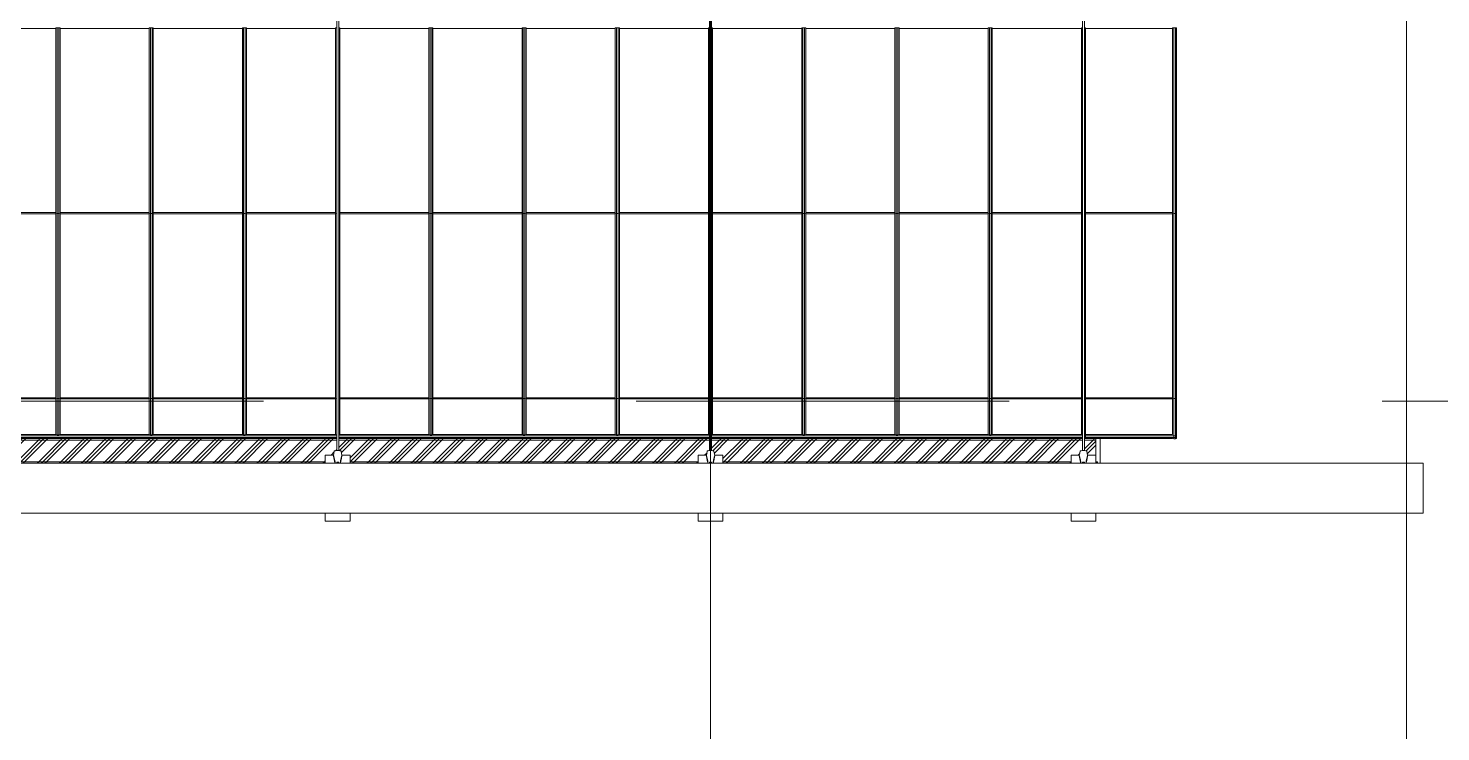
# Model space of a CAD drawing. Header units: millimetres. Extents: x 124696 to 347024, y 412631 to 564609.
# Drawn here: x 267438 to 284484, y 456859 to 465358 of the extents above; entities that cross this region are included whole.
import ezdxf

# ---------------------------------------------------------------- set-up
doc = ezdxf.new("R2010")
doc.units = ezdxf.units.MM
doc.header["$LTSCALE"] = 1500
doc.header["$MEASUREMENT"] = 0
doc.linetypes.add('二层平面图$0$轴网线_12_3_3_3 mm', pattern=[21, 12, -3, 3, -3])
doc.layers.add('0-建筑底图', color=7, linetype='Continuous')
for name, color, linetype, lineweight in [('二层平面图$0$A-LINE', 7, 'Continuous', 9), ('二层平面图$0$A-NORM-MODEL', 6, 'Continuous', 9), ('二层平面图$0$A-WALL-CURT-PANEL-2', 7, 'Continuous', 9), ('二层平面图$0$A-WALL-CURT-STILE-2', 7, 'Continuous', 9), ('二层平面图$0$ANNO-DOTE-1', 10, '二层平面图$0$轴网线_12_3_3_3 mm', 15), ('二层平面图$0$临时结构', 7, 'Continuous', 9)]:
    doc.layers.add(name, color=color, linetype=linetype, lineweight=lineweight)
pattern_1 = [(45, (0, 0), (-132.58252, 132.58252), []), (45, (46.88, 0), (0, 265.16504), []), (45, (-46.88, 0), (0, 265.16504), [])]

# ---------------------------------------------------------------- blocks, each defined once
blk = doc.blocks.new('二层平面图$0$游泳馆侧墙压顶 - 游泳馆侧墙压顶-8562950-104-2F')
at = {"layer": '二层平面图$0$A-LINE'}
for p, q in [((139100, 3750), (96750, 3750)), ((139100, 3750), (139100, 3150)), ((76350, 3150), (139100, 3150))]:
    blk.add_line(p, q, dxfattribs=at)
blk = doc.blocks.new('二层平面图$0$拉锁节点_泳池侧墙2 - 拉锁节点_泳池侧墙2-8576900-104-2F')
at = {"layer": '二层平面图$0$A-LINE'}
for p, q in [((50, 32), (69, 32)), ((50, 12), (63, 12)), ((197, 41), (143, 51)), ((63, -12), (50, -12)), ((69, -32), (50, -32)), ((143, -51), (197, -41))]:
    blk.add_line(p, q, dxfattribs=at)
for start_param, end_param in [(4.712389, 6.252944), (3.171834, 4.712389)]:
    blk.add_ellipse((197, 0), major_axis=(0, 41), ratio=0.169005, start_param=start_param, end_param=end_param, dxfattribs=at)
for points, knots in [([(50, 32), (54, 33), (61, 35), (71, 36), (79, 38), (85, 39), (89, 40), (93, 41), (96, 42), (99, 42), (103, 43), (108, 44), (113, 45), (116, 45), (118, 46), (119, 46), (120, 46), (122, 47), (125, 47), (130, 48), (134, 49), (137, 49), (139, 50), (140, 50), (140, 50), (142, 50), (143, 50), (143, 50), (143, 50)], [-0.9955344, -0.9955344, -0.9955344, -0.9955344, -0.9444444, -0.8888889, -0.8611111, -0.8333333, -0.8055556, -0.7916667, -0.7777778, -0.7638889, -0.75, -0.7222222, -0.6944444, -0.6805556, -0.6736111, -0.6666667, -0.6597222, -0.6527778, -0.6388889, -0.6111111, -0.5833333, -0.5694444, -0.5555556, -0.5486111, -0.5416667, -0.5277778, -0.5, -0.4930218, -0.4930218, -0.4930218, -0.4930218]), ([(143, -50), (143, -50), (143, -50), (142, -50), (140, -50), (140, -50), (139, -50), (137, -49), (134, -49), (130, -48), (125, -47), (122, -47), (120, -46), (119, -46), (118, -46), (116, -45), (113, -45), (108, -44), (103, -43), (99, -42), (96, -42), (93, -41), (89, -40), (85, -39), (79, -38), (71, -36), (61, -34), (54, -33), (50, -32)], [-0.5073613, -0.5073613, -0.5073613, -0.5073613, -0.5, -0.4722222, -0.4583333, -0.4513889, -0.4444444, -0.4305556, -0.4166667, -0.3888889, -0.3611111, -0.3472222, -0.3402778, -0.3333333, -0.3263889, -0.3194444, -0.3055556, -0.2777778, -0.25, -0.2361111, -0.2222222, -0.2083333, -0.1944444, -0.1666667, -0.1388889, -0.1111111, -0.0555556, -0.0044732, -0.0044732, -0.0044732, -0.0044732])]:
    blk.add_open_spline(points, degree=3, knots=knots, dxfattribs=at)
at = {"layer": '二层平面图$0$A-NORM-MODEL'}
for start_param, end_param in [(6.252944, 6.283185), (3.141593, 3.171834)]:
    blk.add_ellipse((197, 0), major_axis=(0, 41), ratio=0.169005, start_param=start_param, end_param=end_param, dxfattribs=at)
for points in [[(63, 12), (63, 10), (63, 6), (63, 2), (63, 0)], [(63, 0), (63, -2), (63, -6), (63, -10), (63, -12)]]:
    blk.add_open_spline(points, degree=3, dxfattribs=at)
for points, knots in [([(143, 50), (143, 50), (144, 50), (143, 50), (143, 50), (143, 50), (142, 49), (140, 49), (137, 48), (134, 47), (131, 47), (130, 46), (129, 46), (128, 46), (126, 45), (124, 45), (120, 44), (116, 43), (112, 42), (110, 42), (107, 41), (104, 40), (100, 39), (95, 38), (88, 36), (79, 34), (72, 33), (69, 32)], [-0.4930218, -0.4930218, -0.4930218, -0.4930218, -0.4722222, -0.4583333, -0.4513889, -0.4444444, -0.4305556, -0.4166667, -0.3888889, -0.3611111, -0.3472222, -0.3402778, -0.3333333, -0.3263889, -0.3194444, -0.3055556, -0.2777778, -0.25, -0.2361111, -0.2222222, -0.2083333, -0.1944444, -0.1666667, -0.1388889, -0.1111111, -0.0555556, 0, 0, 0, 0]), ([(69, -32), (72, -33), (79, -34), (88, -36), (95, -38), (100, -39), (104, -40), (108, -41), (110, -42), (112, -42), (116, -43), (120, -44), (124, -45), (126, -45), (128, -46), (129, -46), (130, -46), (131, -47), (134, -47), (137, -48), (140, -49), (142, -49), (143, -50), (143, -50), (143, -50), (144, -50), (143, -50), (143, -50)], [-1, -1, -1, -1, -0.9444444, -0.8888889, -0.8611111, -0.8333333, -0.8055556, -0.7916667, -0.7777778, -0.7638889, -0.75, -0.7222222, -0.6944444, -0.6805556, -0.6736111, -0.6666667, -0.6597222, -0.6527778, -0.6388889, -0.6111111, -0.5833333, -0.5694444, -0.5555556, -0.5486111, -0.5416667, -0.5277778, -0.5073613, -0.5073613, -0.5073613, -0.5073613])]:
    blk.add_open_spline(points, degree=3, knots=knots, dxfattribs=at)
blk = doc.blocks.new('二层平面图$0$2PTs-line 拉杆 - 拉杆_25-8616156-104-2F')
at = {"layer": '二层平面图$0$临时结构'}
for p, q in [((121488, 13303), (121488, 3903)), ((121488, 13303), (121488, 3903)), ((121513, 3903), (121513, 13303)), ((121513, 3903), (121513, 13303))]:
    blk.add_line(p, q, dxfattribs=at)
blk.add_ellipse((121500, 13303), major_axis=(-12.5, 0), ratio=0.168962, start_param=3.141593, end_param=6.283185, dxfattribs=at)
blk = doc.blocks.new('二层平面图$0$玻璃屋面天沟1 - 玻璃屋面天沟-8739117-104-2F')
at = {"layer": '二层平面图$0$A-NORM-MODEL'}
h = blk.add_hatch(dxfattribs=at)
h.set_pattern_fill('FP_46', color=256, style=0, pattern_type=2)
h.set_pattern_definition(pattern_1)
h.paths.add_polyline_path([(107750, 4030), (107988, 4030), (107986, 4048), (107750, 4048), (107750, 4035)])
h.paths.add_polyline_path([(119031, 4030), (121488, 4030), (121488, 4048), (117013, 4048), (117013, 4030), (118125, 4030)])
h.paths.add_polyline_path([(135150, 4030), (135150, 4048), (135013, 4048), (135013, 4030), (135025, 4030)])
h.paths.add_polyline_path([(134988, 4030), (134988, 4048), (130513, 4048), (130513, 4030), (134908, 4030)])
h.paths.add_polyline_path([(108013, 4030), (112488, 4030), (112488, 4048), (108013, 4048)])
h.paths.add_polyline_path([(112513, 4030), (116988, 4030), (116988, 4048), (112513, 4048)])
h.paths.add_polyline_path([(130488, 4030), (130488, 4048), (126013, 4048), (126013, 4030), (130076, 4030)])
h.paths.add_polyline_path([(125988, 4030), (125988, 4048), (121513, 4048), (121513, 4030), (125934, 4030)])
h = blk.add_hatch(dxfattribs=at)
h.set_pattern_fill('FP_47', color=256, style=0, pattern_type=2)
h.set_pattern_definition(pattern_1)
h.paths.add_polyline_path([(107850, 3770), (107850, 3850), (107951, 3850), (107959, 3897), (107968, 3901), (107988, 3904), (107986, 4030), (107750, 4030), (107750, 3770)])
h.paths.add_polyline_path([(112650, 3770), (116850, 3770), (116850, 3850), (116951, 3850), (116960, 3898), (116968, 3901), (116988, 3904), (116988, 4030), (112513, 4030), (112513, 3903), (112532, 3901), (112539, 3898), (112541, 3897), (112550, 3850), (112650, 3850), (112650, 3824)])
h.paths.add_polyline_path([(127315, 3770), (130350, 3770), (130350, 3850), (130451, 3850), (130461, 3898), (130468, 3901), (130488, 3904), (130488, 4030), (126013, 4030), (126013, 3903), (126032, 3901), (126039, 3898), (126041, 3897), (126050, 3850), (126150, 3850), (126150, 3770), (126625, 3770)])
h.paths.add_polyline_path([(112350, 3770), (112350, 3850), (112451, 3850), (112461, 3898), (112468, 3901), (112488, 3904), (112488, 4030), (108013, 4030), (108013, 3903), (108032, 3901), (108039, 3898), (108041, 3897), (108050, 3850), (108150, 3850), (108150, 3770), (112128, 3770)])
h.paths.add_polyline_path([(130650, 3770), (134850, 3770), (134850, 3850), (134951, 3850), (134961, 3898), (134968, 3901), (134988, 3904), (134988, 4030), (130513, 4030), (130513, 3903), (130532, 3901), (130539, 3898), (130541, 3897), (130550, 3850), (130650, 3850), (130650, 3824)])
h.paths.add_polyline_path([(117150, 3770), (121350, 3770), (121350, 3850), (121451, 3850), (121461, 3898), (121468, 3901), (121488, 3904), (121488, 4030), (117013, 4030), (117013, 3903), (117032, 3901), (117039, 3898), (117041, 3897), (117050, 3850), (117150, 3850), (117150, 3824)])
h.paths.add_polyline_path([(125850, 3770), (125850, 3850), (125951, 3850), (125961, 3898), (125968, 3901), (125988, 3904), (125988, 4030), (121513, 4030), (121513, 3903), (121532, 3901), (121539, 3898), (121541, 3897), (121550, 3850), (121650, 3850), (121650, 3770), (124554, 3770)])
h.paths.add_polyline_path([(135050, 3850), (135150, 3850), (135150, 4030), (135013, 4030), (135013, 3903), (135032, 3901), (135039, 3898), (135041, 3897), (135049, 3850)])
h = blk.add_hatch(dxfattribs=at)
h.set_pattern_fill('FP_46', color=256, style=0, pattern_type=2)
h.set_pattern_definition(pattern_1)
h.paths.add_polyline_path([(135170, 3750), (135170, 3770), (135150, 3770), (135150, 3750)])
h.paths.add_polyline_path([(107750, 3750), (107850, 3750), (107850, 3770), (107750, 3770)])
h.paths.add_polyline_path([(108150, 3750), (112350, 3750), (112350, 3770), (108150, 3770)])
h.paths.add_polyline_path([(134850, 3750), (134850, 3770), (130650, 3770), (130650, 3750), (134218, 3750)])
h.paths.add_polyline_path([(112650, 3750), (116850, 3750), (116850, 3770), (112650, 3770)])
h.paths.add_polyline_path([(130350, 3750), (130350, 3770), (126150, 3770), (126150, 3750), (130076, 3750)])
h.paths.add_polyline_path([(117150, 3750), (121350, 3750), (121350, 3770), (117150, 3770)])
h.paths.add_polyline_path([(125850, 3750), (125850, 3770), (121650, 3770), (121650, 3750), (124554, 3750)])
at = {"layer": '二层平面图$0$A-LINE'}
for p, q in [((121513, 4030), (125988, 4030)), ((126013, 4030), (130488, 4030)), ((130513, 4030), (134988, 4030)), ((135013, 4030), (135150, 4030)), ((121650, 3770), (125850, 3770)), ((126150, 3770), (130350, 3770)), ((130650, 3770), (134850, 3770)), ((135150, 3770), (135170, 3770)), ((135170, 3770), (135170, 3750))]:
    blk.add_line(p, q, dxfattribs=at)
blk = doc.blocks.new('二层平面图$0$系统嵌板 - 玻璃-8785126-104-2F')
at = {"layer": '二层平面图$0$A-WALL-CURT-PANEL-2'}
for p, q in [((134975, 4528), (133900, 4528)), ((133900, 4528), (133900, 4098)), ((134975, 4098), (134975, 4528)), ((133900, 4098), (134975, 4098))]:
    blk.add_line(p, q, dxfattribs=at)
blk = doc.blocks.new('二层平面图$0$系统嵌板 - 玻璃-13232932-104-2F')
at = {"layer": '二层平面图$0$A-WALL-CURT-PANEL-2'}
for p, q in [((134975, 6763), (133900, 6763)), ((133900, 6763), (133900, 5653)), ((134975, 5653), (134975, 6763)), ((133900, 5653), (133900, 4543)), ((134975, 4543), (134975, 5653)), ((133900, 4543), (134975, 4543))]:
    blk.add_line(p, q, dxfattribs=at)
blk = doc.blocks.new('二层平面图$0$系统嵌板 - 玻璃-V471-104-2F')
at = {"layer": '二层平面图$0$A-WALL-CURT-PANEL-2'}
for p, q in [((134975, 9002), (133900, 9002)), ((133900, 9002), (133900, 7890)), ((134975, 7890), (134975, 9002)), ((133900, 7890), (133900, 6778)), ((134975, 6778), (134975, 7890)), ((133900, 6778), (134975, 6778))]:
    blk.add_line(p, q, dxfattribs=at)
blk = doc.blocks.new('二层平面图$0$矩形竖梃 - 泳池固定屋面龙骨_边-13232930-104-2F')
at = {"layer": '二层平面图$0$A-WALL-CURT-STILE-2'}
for p, q in [((136075, 4536), (136075, 5653)), ((136090, 4534), (136090, 5651)), ((136110, 4534), (136110, 5651)), ((136125, 4536), (136125, 5653)), ((136075, 4536), (136090, 4534)), ((136090, 4534), (136110, 4534)), ((136110, 4534), (136125, 4536))]:
    blk.add_line(p, q, dxfattribs=at)
blk = doc.blocks.new('二层平面图$0$矩形竖梃 - 泳池固定屋面龙骨_边-13232937-104-2F')
at = {"layer": '二层平面图$0$A-WALL-CURT-STILE-2'}
for p, q in [((136090, 6769), (136075, 6770)), ((136075, 5653), (136075, 6770)), ((136110, 6769), (136090, 6769)), ((136090, 5651), (136090, 6769)), ((136125, 6770), (136110, 6769)), ((136110, 5651), (136110, 6769)), ((136125, 5653), (136125, 6770))]:
    blk.add_line(p, q, dxfattribs=at)
blk = doc.blocks.new('二层平面图$0$矩形竖梃 - 泳池固定屋面龙骨_边-13232936-104-2F')
at = {"layer": '二层平面图$0$A-WALL-CURT-STILE-2'}
for p, q in [((136075, 6770), (136075, 7890)), ((136090, 6769), (136090, 7889)), ((136110, 6769), (136110, 7889)), ((136125, 6770), (136125, 7890)), ((136075, 6770), (136090, 6769)), ((136090, 6769), (136110, 6769)), ((136110, 6769), (136125, 6770))]:
    blk.add_line(p, q, dxfattribs=at)
blk = doc.blocks.new('二层平面图$0$矩形竖梃 - 泳池固定屋面龙骨_边-13233052-104-2F')
at = {"layer": '二层平面图$0$A-WALL-CURT-STILE-2'}
for p, q in [((136090, 9009), (136075, 9010)), ((136075, 7890), (136075, 9010)), ((136110, 9009), (136090, 9009)), ((136090, 7889), (136090, 9009)), ((136125, 9010), (136110, 9009)), ((136110, 7889), (136110, 9009)), ((136125, 7890), (136125, 9010))]:
    blk.add_line(p, q, dxfattribs=at)
blk = doc.blocks.new('二层平面图$0$矩形竖梃 - 泳池固定屋面龙骨_中-8781135-104-2F')
at = {"layer": '二层平面图$0$A-WALL-CURT-STILE-2'}
for p, q in [((133900, 4098), (134975, 4098)), ((135025, 4098), (135025, 4081)), ((133875, 4081), (134988, 4081)), ((133875, 4061), (134988, 4061)), ((133875, 4048), (134988, 4048)), ((135013, 4081), (135025, 4081)), ((135013, 4061), (135025, 4061)), ((135013, 4048), (135025, 4048)), ((135025, 4081), (135025, 4061)), ((135025, 4061), (135025, 4048))]:
    blk.add_line(p, q, dxfattribs=at)
blk = doc.blocks.new('二层平面图$0$矩形竖梃 - 泳池固定屋面龙骨_中-8775596-104-2F')
at = {"layer": '二层平面图$0$A-WALL-CURT-STILE-2'}
for p, q in [((132775, 4098), (133850, 4098)), ((132750, 4081), (133875, 4081)), ((132750, 4061), (133875, 4061)), ((132750, 4048), (133875, 4048))]:
    blk.add_line(p, q, dxfattribs=at)
blk = doc.blocks.new('二层平面图$0$矩形竖梃 - 泳池固定屋面龙骨_中-V543-104-2F')
at = {"layer": '二层平面图$0$A-WALL-CURT-STILE-2'}
for p, q in [((130525, 4098), (131600, 4098)), ((130513, 4081), (131625, 4081)), ((130513, 4061), (131625, 4061)), ((130513, 4048), (131625, 4048))]:
    blk.add_line(p, q, dxfattribs=at)
blk = doc.blocks.new('二层平面图$0$矩形竖梃 - 泳池固定屋面龙骨_中-V544-104-2F')
at = {"layer": '二层平面图$0$A-WALL-CURT-STILE-2'}
for p, q in [((129400, 4098), (130475, 4098)), ((129375, 4081), (130488, 4081)), ((129375, 4061), (130488, 4061)), ((129375, 4048), (130488, 4048))]:
    blk.add_line(p, q, dxfattribs=at)
blk = doc.blocks.new('二层平面图$0$矩形竖梃 - 泳池固定屋面龙骨_中-V547-104-2F')
at = {"layer": '二层平面图$0$A-WALL-CURT-STILE-2'}
for p, q in [((135025, 4098), (136075, 4098)), ((136125, 4098), (136125, 4081)), ((135013, 4081), (136125, 4081)), ((135013, 4061), (136125, 4061)), ((135013, 4048), (136075, 4048)), ((136125, 4081), (136125, 4061)), ((136125, 4061), (136125, 4048))]:
    blk.add_line(p, q, dxfattribs=at)
blk = doc.blocks.new('二层平面图$0$矩形竖梃 - 泳池固定屋面龙骨_中-13233060-104-2F')
at = {"layer": '二层平面图$0$A-WALL-CURT-STILE-2'}
for p, q in [((134988, 4534), (134975, 4536)), ((134975, 4536), (134975, 4098)), ((135025, 4536), (135013, 4534)), ((135025, 4536), (135025, 4098)), ((134975, 4098), (134988, 4096)), ((135013, 4096), (135025, 4098))]:
    blk.add_line(p, q, dxfattribs=at)
blk = doc.blocks.new('二层平面图$0$矩形竖梃 - 泳池固定屋面龙骨_中-13233055-104-2F')
at = {"layer": '二层平面图$0$A-WALL-CURT-STILE-2'}
for p, q in [((134975, 5653), (134975, 4536)), ((135025, 5653), (135025, 4536)), ((134975, 4536), (134988, 4534)), ((135013, 4534), (135025, 4536))]:
    blk.add_line(p, q, dxfattribs=at)
blk = doc.blocks.new('二层平面图$0$矩形竖梃 - 泳池固定屋面龙骨_中-V549-104-2F')
at = {"layer": '二层平面图$0$A-WALL-CURT-STILE-2'}
for p, q in [((134988, 6769), (134975, 6770)), ((134975, 6770), (134975, 5653)), ((135025, 6770), (135012, 6769)), ((135025, 6770), (135025, 5653))]:
    blk.add_line(p, q, dxfattribs=at)
blk = doc.blocks.new('二层平面图$0$矩形竖梃 - 泳池固定屋面龙骨_中-13232954-104-2F')
at = {"layer": '二层平面图$0$A-WALL-CURT-STILE-2'}
for p, q in [((134975, 7890), (134975, 6770)), ((135025, 7890), (135025, 6770)), ((134975, 6770), (134988, 6769)), ((135012, 6769), (135025, 6770))]:
    blk.add_line(p, q, dxfattribs=at)
blk = doc.blocks.new('二层平面图$0$矩形竖梃 - 泳池固定屋面龙骨_中-13233048-104-2F')
at = {"layer": '二层平面图$0$A-WALL-CURT-STILE-2'}
for p, q in [((134988, 9009), (134975, 9010)), ((134975, 9010), (134975, 7890)), ((135025, 9010), (135012, 9009)), ((135025, 9010), (135025, 7890))]:
    blk.add_line(p, q, dxfattribs=at)
blk = doc.blocks.new('二层平面图$0$矩形竖梃 - 泳池固定屋面龙骨_中-13233063-104-2F')
at = {"layer": '二层平面图$0$A-WALL-CURT-STILE-2'}
for p, q in [((133865, 4534), (133850, 4536)), ((133850, 4536), (133850, 4098)), ((133885, 4534), (133865, 4534)), ((133865, 4534), (133865, 4096)), ((133900, 4536), (133885, 4534)), ((133885, 4534), (133885, 4096)), ((133900, 4536), (133900, 4098)), ((133865, 4096), (133850, 4098)), ((133885, 4096), (133865, 4096)), ((133900, 4098), (133885, 4096))]:
    blk.add_line(p, q, dxfattribs=at)
blk = doc.blocks.new('二层平面图$0$矩形竖梃 - 泳池固定屋面龙骨_中-V562-104-2F')
at = {"layer": '二层平面图$0$A-WALL-CURT-STILE-2'}
for p, q in [((133850, 5653), (133850, 4536)), ((133865, 5651), (133865, 4534)), ((133885, 5651), (133885, 4534)), ((133900, 5653), (133900, 4536)), ((133850, 4536), (133865, 4534)), ((133865, 4534), (133885, 4534)), ((133885, 4534), (133900, 4536))]:
    blk.add_line(p, q, dxfattribs=at)
blk = doc.blocks.new('二层平面图$0$矩形竖梃 - 泳池固定屋面龙骨_中-V563-104-2F')
at = {"layer": '二层平面图$0$A-WALL-CURT-STILE-2'}
for p, q in [((133865, 6769), (133850, 6770)), ((133850, 6770), (133850, 5653)), ((133885, 6769), (133865, 6769)), ((133865, 6769), (133865, 5651)), ((133900, 6770), (133885, 6769)), ((133885, 6769), (133885, 5651)), ((133900, 6770), (133900, 5653))]:
    blk.add_line(p, q, dxfattribs=at)
blk = doc.blocks.new('二层平面图$0$矩形竖梃 - 泳池固定屋面龙骨_中-V564-104-2F')
at = {"layer": '二层平面图$0$A-WALL-CURT-STILE-2'}
for p, q in [((133850, 7890), (133850, 6770)), ((133865, 7889), (133865, 6769)), ((133885, 7889), (133885, 6769)), ((133900, 7890), (133900, 6770)), ((133850, 6770), (133865, 6769)), ((133865, 6769), (133885, 6769)), ((133885, 6769), (133900, 6770))]:
    blk.add_line(p, q, dxfattribs=at)
blk = doc.blocks.new('二层平面图$0$矩形竖梃 - 泳池固定屋面龙骨_中-V565-104-2F')
at = {"layer": '二层平面图$0$A-WALL-CURT-STILE-2'}
for p, q in [((133865, 9009), (133850, 9010)), ((133850, 9010), (133850, 7890)), ((133885, 9009), (133865, 9009)), ((133865, 9009), (133865, 7889)), ((133900, 9010), (133885, 9009)), ((133885, 9009), (133885, 7889)), ((133900, 9010), (133900, 7890))]:
    blk.add_line(p, q, dxfattribs=at)
blk = doc.blocks.new('二层平面图$0$矩形竖梃 - 泳池固定屋面龙骨_中-13233064-104-2F')
at = {"layer": '二层平面图$0$A-WALL-CURT-STILE-2'}
for p, q in [((132740, 4534), (132725, 4536)), ((132725, 4536), (132725, 4098)), ((132760, 4534), (132740, 4534)), ((132740, 4534), (132740, 4096)), ((132775, 4536), (132760, 4534)), ((132760, 4534), (132760, 4096)), ((132775, 4536), (132775, 4098)), ((132740, 4096), (132725, 4098)), ((132760, 4096), (132740, 4096)), ((132775, 4098), (132760, 4096))]:
    blk.add_line(p, q, dxfattribs=at)
blk = doc.blocks.new('二层平面图$0$矩形竖梃 - 泳池固定屋面龙骨_中-V583-104-2F')
at = {"layer": '二层平面图$0$A-WALL-CURT-STILE-2'}
for p, q in [((130488, 4534), (130475, 4536)), ((130475, 4536), (130475, 4098)), ((130525, 4536), (130513, 4534)), ((130525, 4536), (130525, 4098)), ((130488, 4096), (130475, 4098)), ((130525, 4098), (130513, 4096))]:
    blk.add_line(p, q, dxfattribs=at)
blk = doc.blocks.new('二层平面图$0$矩形竖梃 - 泳池固定屋面龙骨_中-V584-104-2F')
at = {"layer": '二层平面图$0$A-WALL-CURT-STILE-2'}
for p, q in [((130488, 9009), (130475, 9010)), ((130475, 9010), (130475, 7890)), ((130525, 9010), (130512, 9009)), ((130525, 9010), (130525, 7890))]:
    blk.add_line(p, q, dxfattribs=at)
blk = doc.blocks.new('二层平面图$0$固定屋面幕墙 - 固定屋面幕墙-8787557-104-2F')
at = {"layer": '二层平面图$0$A-LINE'}
h = blk.add_hatch(dxfattribs=at)
h.set_pattern_fill('FP_47', color=256, style=0, pattern_type=2)
h.set_pattern_definition(pattern_1)
h.paths.add_polyline_path([(107750, 4030), (107988, 4030), (107986, 4048), (107750, 4048), (107750, 4035)])
h.paths.add_polyline_path([(119031, 4030), (121488, 4030), (121488, 4048), (117013, 4048), (117013, 4030), (118125, 4030)])
h.paths.add_polyline_path([(135150, 4030), (135150, 4048), (135013, 4048), (135013, 4030), (135025, 4030)])
h.paths.add_polyline_path([(134988, 4030), (134988, 4048), (130513, 4048), (130513, 4030), (134925, 4030)])
h.paths.add_polyline_path([(108013, 4030), (112488, 4030), (112488, 4048), (108013, 4048)])
h.paths.add_polyline_path([(130488, 4030), (130488, 4048), (126013, 4048), (126013, 4030), (130425, 4030)])
h.paths.add_polyline_path([(112513, 4030), (116988, 4030), (116988, 4048), (112513, 4048)])
h.paths.add_polyline_path([(125988, 4030), (125988, 4048), (121513, 4048), (121513, 4030), (125934, 4030)])
for p, q in [((125988, 4030), (121513, 4030)), ((130488, 4030), (126013, 4030)), ((134988, 4030), (130513, 4030)), ((135150, 4030), (135013, 4030))]:
    blk.add_line(p, q, dxfattribs=at)
blk = doc.blocks.new('二层平面图$0$矩形竖梃 - 泳池固定屋面龙骨_边-V628-104-2F')
at = {"layer": '二层平面图$0$A-WALL-CURT-STILE-2'}
for p, q in [((136090, 4534), (136075, 4536)), ((136075, 4098), (136075, 4536)), ((136110, 4534), (136090, 4534)), ((136090, 4046), (136090, 4534)), ((136125, 4536), (136110, 4534)), ((136110, 4046), (136110, 4534)), ((136125, 4098), (136125, 4536)), ((136090, 4046), (136075, 4048)), ((136110, 4046), (136090, 4046)), ((136125, 4048), (136110, 4046))]:
    blk.add_line(p, q, dxfattribs=at)
blk = doc.blocks.new('二层平面图$0$系统嵌板 - 浅灰色蜂窝铝板-13143572-104-2F')
at = {"layer": '二层平面图$0$A-WALL-CURT-PANEL-2'}
for p, q in [((375, 0), (77, 0)), ((77, -50), (275, -50))]:
    blk.add_line(p, q, dxfattribs=at)
blk = doc.blocks.new('二层平面图$0$系统嵌板 - 玻璃-13233065-104-2F')
at = {"layer": '二层平面图$0$A-WALL-CURT-PANEL-2'}
for p, q in [((136075, 4528), (135025, 4528)), ((135025, 4528), (135025, 4098)), ((136075, 4098), (136075, 4528)), ((135025, 4048), (136075, 4048))]:
    blk.add_line(p, q, dxfattribs=at)
blk = doc.blocks.new('二层平面图$0$系统嵌板 - 玻璃-13232935-104-2F')
at = {"layer": '二层平面图$0$A-WALL-CURT-PANEL-2'}
for p, q in [((136075, 6763), (135025, 6763)), ((135025, 6763), (135025, 5653)), ((136075, 5653), (136075, 6763)), ((135025, 5653), (135025, 4543)), ((136075, 4543), (136075, 5653)), ((135025, 4543), (136075, 4543))]:
    blk.add_line(p, q, dxfattribs=at)
blk = doc.blocks.new('二层平面图$0$系统嵌板 - 玻璃-V697-104-2F')
at = {"layer": '二层平面图$0$A-WALL-CURT-PANEL-2'}
for p, q in [((136075, 9002), (135025, 9002)), ((135025, 9002), (135025, 7890)), ((136075, 7890), (136075, 9002)), ((135025, 7890), (135025, 6778)), ((136075, 6778), (136075, 7890)), ((135025, 6778), (136075, 6778))]:
    blk.add_line(p, q, dxfattribs=at)
blk = doc.blocks.new('二层平面图')
at = {"layer": '二层平面图$0$A-LINE', "color": 8}
for p, q in [((125850, 3750), (125850, 3850)), ((125952.1, 3850), (125850, 3850)), ((126150, 3850), (126048.2, 3850)), ((126150, 3850), (126150, 3750)), ((130350, 3750), (130350, 3850)), ((130452.1, 3850), (130350, 3850)), ((130650, 3850), (130548.2, 3850)), ((130650, 3850), (130650, 3750)), ((134850, 3750), (134850, 3850)), ((134952.1, 3850), (134850, 3850)), ((135150, 3850), (135048.2, 3850)), ((135150, 3850), (135150, 3750)), ((125850, 3050), (125850, 3150)), ((126150, 3150), (126150, 3050)), ((130350, 3050), (130350, 3150)), ((130650, 3150), (130650, 3050)), ((134850, 3050), (134850, 3150)), ((135150, 3150), (135150, 3050)), ((126150, 3050), (125850, 3050)), ((130650, 3050), (130350, 3050)), ((135150, 3050), (134850, 3050))]:
    blk.add_line(p, q, dxfattribs=at)
at = {"layer": '二层平面图$0$ANNO-DOTE-1', "color": 8}
for p, q in [((130500, -6710.3), (130500, 86692)), ((138900, -6710.3), (138900, 86692)), ((-18896.2, 4500), (161528.2, 4500))]:
    blk.add_line(p, q, dxfattribs=at)
at = {"layer": '二层平面图$0$A-NORM-MODEL', "color": 8}
for name in ['二层平面图$0$游泳馆侧墙压顶 - 游泳馆侧墙压顶-8562950-104-2F', '二层平面图$0$固定屋面幕墙 - 固定屋面幕墙-8787557-104-2F', '二层平面图$0$玻璃屋面天沟1 - 玻璃屋面天沟-8739117-104-2F']:
    blk.add_blockref(name, (0, 0), dxfattribs=at)
at = {"layer": '二层平面图$0$A-NORM-MODEL', "color": 8, "rotation": 89.99999999999991}
for p in [(126000, 3700), (130500, 3700), (135000, 3700)]:
    blk.add_blockref('二层平面图$0$拉锁节点_泳池侧墙2 - 拉锁节点_泳池侧墙2-8576900-104-2F', p, dxfattribs=at)
at = {"layer": '二层平面图$0$A-WALL-CURT-PANEL-2', "color": 8}
for name, p in [('二层平面图$0$系统嵌板 - 玻璃-V471-104-2F', (-12375, 0)), ('二层平面图$0$系统嵌板 - 玻璃-V471-104-2F', (-11250, 0)), ('二层平面图$0$系统嵌板 - 玻璃-V471-104-2F', (-10125, 0)), ('二层平面图$0$系统嵌板 - 玻璃-V471-104-2F', (-9000, 0)), ('二层平面图$0$系统嵌板 - 玻璃-V471-104-2F', (-7875, 0)), ('二层平面图$0$系统嵌板 - 玻璃-V471-104-2F', (-6750, 0)), ('二层平面图$0$系统嵌板 - 玻璃-V471-104-2F', (-5625, 0)), ('二层平面图$0$系统嵌板 - 玻璃-V471-104-2F', (-4500, 0)), ('二层平面图$0$系统嵌板 - 玻璃-V471-104-2F', (-3375, 0)), ('二层平面图$0$系统嵌板 - 玻璃-V471-104-2F', (-2250, 0)), ('二层平面图$0$系统嵌板 - 玻璃-V471-104-2F', (-1125, 0)), ('二层平面图$0$系统嵌板 - 玻璃-V471-104-2F', (0, 0)), ('二层平面图$0$系统嵌板 - 玻璃-V697-104-2F', (0, 0)), ('二层平面图$0$系统嵌板 - 玻璃-13232932-104-2F', (-12375, 0)), ('二层平面图$0$系统嵌板 - 玻璃-13232932-104-2F', (-11250, 0)), ('二层平面图$0$系统嵌板 - 玻璃-13232932-104-2F', (-10125, 0)), ('二层平面图$0$系统嵌板 - 玻璃-13232932-104-2F', (-9000, 0)), ('二层平面图$0$系统嵌板 - 玻璃-13232932-104-2F', (-7875, 0)), ('二层平面图$0$系统嵌板 - 玻璃-13232932-104-2F', (-6750, 0)), ('二层平面图$0$系统嵌板 - 玻璃-13232932-104-2F', (-5625, 0)), ('二层平面图$0$系统嵌板 - 玻璃-13232932-104-2F', (-4500, 0)), ('二层平面图$0$系统嵌板 - 玻璃-13232932-104-2F', (-3375, 0)), ('二层平面图$0$系统嵌板 - 玻璃-13232932-104-2F', (-2250, 0)), ('二层平面图$0$系统嵌板 - 玻璃-13232932-104-2F', (-1125, 0)), ('二层平面图$0$系统嵌板 - 玻璃-13232932-104-2F', (0, 0)), ('二层平面图$0$系统嵌板 - 玻璃-13232935-104-2F', (0, 0)), ('二层平面图$0$系统嵌板 - 玻璃-8785126-104-2F', (-12375, 0)), ('二层平面图$0$系统嵌板 - 玻璃-8785126-104-2F', (-11250, 0)), ('二层平面图$0$系统嵌板 - 玻璃-8785126-104-2F', (-10125, 0)), ('二层平面图$0$系统嵌板 - 玻璃-8785126-104-2F', (-9000, 0)), ('二层平面图$0$系统嵌板 - 玻璃-8785126-104-2F', (-7875, 0)), ('二层平面图$0$系统嵌板 - 玻璃-8785126-104-2F', (-6750, 0)), ('二层平面图$0$系统嵌板 - 玻璃-8785126-104-2F', (-5625, 0)), ('二层平面图$0$系统嵌板 - 玻璃-8785126-104-2F', (-4500, 0)), ('二层平面图$0$系统嵌板 - 玻璃-8785126-104-2F', (-3375, 0)), ('二层平面图$0$系统嵌板 - 玻璃-8785126-104-2F', (-2250, 0)), ('二层平面图$0$系统嵌板 - 玻璃-8785126-104-2F', (-1125, 0)), ('二层平面图$0$系统嵌板 - 玻璃-8785126-104-2F', (0, 0)), ('二层平面图$0$系统嵌板 - 玻璃-13233065-104-2F', (0, 0))]:
    blk.add_blockref(name, p, dxfattribs=at)
at = {"layer": '二层平面图$0$A-WALL-CURT-PANEL-2', "color": 8, "rotation": 269.9999999999999}
blk.add_blockref('二层平面图$0$系统嵌板 - 浅灰色蜂窝铝板-13143572-104-2F', (135200, 4125), dxfattribs=at)
at = {"layer": '二层平面图$0$A-WALL-CURT-STILE-2', "color": 8}
for name, p in [('二层平面图$0$矩形竖梃 - 泳池固定屋面龙骨_中-V565-104-2F', (-11250, 0)), ('二层平面图$0$矩形竖梃 - 泳池固定屋面龙骨_中-V565-104-2F', (-10125, 0)), ('二层平面图$0$矩形竖梃 - 泳池固定屋面龙骨_中-V565-104-2F', (-9000, 0)), ('二层平面图$0$矩形竖梃 - 泳池固定屋面龙骨_中-V584-104-2F', (-4500, 0)), ('二层平面图$0$矩形竖梃 - 泳池固定屋面龙骨_中-V565-104-2F', (-6750, 0)), ('二层平面图$0$矩形竖梃 - 泳池固定屋面龙骨_中-V565-104-2F', (-5625, 0)), ('二层平面图$0$矩形竖梃 - 泳池固定屋面龙骨_中-V565-104-2F', (-4500, 0)), ('二层平面图$0$矩形竖梃 - 泳池固定屋面龙骨_中-V584-104-2F', (0, 0)), ('二层平面图$0$矩形竖梃 - 泳池固定屋面龙骨_中-V565-104-2F', (-2250, 0)), ('二层平面图$0$矩形竖梃 - 泳池固定屋面龙骨_中-V565-104-2F', (-1125, 0)), ('二层平面图$0$矩形竖梃 - 泳池固定屋面龙骨_中-V565-104-2F', (0, 0)), ('二层平面图$0$矩形竖梃 - 泳池固定屋面龙骨_中-13233048-104-2F', (0, 0)), ('二层平面图$0$矩形竖梃 - 泳池固定屋面龙骨_边-13233052-104-2F', (0, 0)), ('二层平面图$0$矩形竖梃 - 泳池固定屋面龙骨_中-V564-104-2F', (-11250, 0)), ('二层平面图$0$矩形竖梃 - 泳池固定屋面龙骨_中-V564-104-2F', (-10125, 0)), ('二层平面图$0$矩形竖梃 - 泳池固定屋面龙骨_中-V564-104-2F', (-9000, 0)), ('二层平面图$0$矩形竖梃 - 泳池固定屋面龙骨_中-13232954-104-2F', (-9000, 0)), ('二层平面图$0$矩形竖梃 - 泳池固定屋面龙骨_中-V564-104-2F', (-6750, 0)), ('二层平面图$0$矩形竖梃 - 泳池固定屋面龙骨_中-V564-104-2F', (-5625, 0)), ('二层平面图$0$矩形竖梃 - 泳池固定屋面龙骨_中-V564-104-2F', (-4500, 0)), ('二层平面图$0$矩形竖梃 - 泳池固定屋面龙骨_中-13232954-104-2F', (-4500, 0)), ('二层平面图$0$矩形竖梃 - 泳池固定屋面龙骨_中-V564-104-2F', (-2250, 0)), ('二层平面图$0$矩形竖梃 - 泳池固定屋面龙骨_中-V564-104-2F', (-1125, 0)), ('二层平面图$0$矩形竖梃 - 泳池固定屋面龙骨_中-V564-104-2F', (0, 0)), ('二层平面图$0$矩形竖梃 - 泳池固定屋面龙骨_中-13232954-104-2F', (0, 0)), ('二层平面图$0$矩形竖梃 - 泳池固定屋面龙骨_边-13232936-104-2F', (0, 0)), ('二层平面图$0$矩形竖梃 - 泳池固定屋面龙骨_中-V563-104-2F', (-11250, 0)), ('二层平面图$0$矩形竖梃 - 泳池固定屋面龙骨_中-V563-104-2F', (-10125, 0)), ('二层平面图$0$矩形竖梃 - 泳池固定屋面龙骨_中-V563-104-2F', (-9000, 0)), ('二层平面图$0$矩形竖梃 - 泳池固定屋面龙骨_中-V549-104-2F', (-9000, 0)), ('二层平面图$0$矩形竖梃 - 泳池固定屋面龙骨_中-V563-104-2F', (-6750, 0)), ('二层平面图$0$矩形竖梃 - 泳池固定屋面龙骨_中-V563-104-2F', (-5625, 0)), ('二层平面图$0$矩形竖梃 - 泳池固定屋面龙骨_中-V563-104-2F', (-4500, 0)), ('二层平面图$0$矩形竖梃 - 泳池固定屋面龙骨_中-V549-104-2F', (-4500, 0)), ('二层平面图$0$矩形竖梃 - 泳池固定屋面龙骨_中-V563-104-2F', (-2250, 0)), ('二层平面图$0$矩形竖梃 - 泳池固定屋面龙骨_中-V563-104-2F', (-1125, 0)), ('二层平面图$0$矩形竖梃 - 泳池固定屋面龙骨_中-V563-104-2F', (0, 0)), ('二层平面图$0$矩形竖梃 - 泳池固定屋面龙骨_中-V549-104-2F', (0, 0)), ('二层平面图$0$矩形竖梃 - 泳池固定屋面龙骨_边-13232937-104-2F', (0, 0)), ('二层平面图$0$矩形竖梃 - 泳池固定屋面龙骨_中-V562-104-2F', (-11250, 0)), ('二层平面图$0$矩形竖梃 - 泳池固定屋面龙骨_中-V562-104-2F', (-10125, 0)), ('二层平面图$0$矩形竖梃 - 泳池固定屋面龙骨_中-V562-104-2F', (-9000, 0)), ('二层平面图$0$矩形竖梃 - 泳池固定屋面龙骨_中-13233055-104-2F', (-9000, 0)), ('二层平面图$0$矩形竖梃 - 泳池固定屋面龙骨_中-V562-104-2F', (-6750, 0)), ('二层平面图$0$矩形竖梃 - 泳池固定屋面龙骨_中-V562-104-2F', (-5625, 0)), ('二层平面图$0$矩形竖梃 - 泳池固定屋面龙骨_中-V562-104-2F', (-4500, 0)), ('二层平面图$0$矩形竖梃 - 泳池固定屋面龙骨_中-13233055-104-2F', (-4500, 0)), ('二层平面图$0$矩形竖梃 - 泳池固定屋面龙骨_中-V562-104-2F', (-2250, 0)), ('二层平面图$0$矩形竖梃 - 泳池固定屋面龙骨_中-V562-104-2F', (-1125, 0)), ('二层平面图$0$矩形竖梃 - 泳池固定屋面龙骨_中-V562-104-2F', (0, 0)), ('二层平面图$0$矩形竖梃 - 泳池固定屋面龙骨_中-13233055-104-2F', (0, 0)), ('二层平面图$0$矩形竖梃 - 泳池固定屋面龙骨_边-13232930-104-2F', (0, 0)), ('二层平面图$0$矩形竖梃 - 泳池固定屋面龙骨_中-13233064-104-2F', (-10125, 0)), ('二层平面图$0$矩形竖梃 - 泳池固定屋面龙骨_中-13233064-104-2F', (-9000, 0)), ('二层平面图$0$矩形竖梃 - 泳池固定屋面龙骨_中-13233064-104-2F', (-7875, 0)), ('二层平面图$0$矩形竖梃 - 泳池固定屋面龙骨_中-V583-104-2F', (-4500, 0)), ('二层平面图$0$矩形竖梃 - 泳池固定屋面龙骨_中-13233064-104-2F', (-5625, 0)), ('二层平面图$0$矩形竖梃 - 泳池固定屋面龙骨_中-13233064-104-2F', (-4500, 0)), ('二层平面图$0$矩形竖梃 - 泳池固定屋面龙骨_中-13233064-104-2F', (-3375, 0)), ('二层平面图$0$矩形竖梃 - 泳池固定屋面龙骨_中-V583-104-2F', (0, 0)), ('二层平面图$0$矩形竖梃 - 泳池固定屋面龙骨_中-13233064-104-2F', (-1125, 0)), ('二层平面图$0$矩形竖梃 - 泳池固定屋面龙骨_中-13233064-104-2F', (0, 0)), ('二层平面图$0$矩形竖梃 - 泳池固定屋面龙骨_中-13233063-104-2F', (0, 0)), ('二层平面图$0$矩形竖梃 - 泳池固定屋面龙骨_中-13233060-104-2F', (0, 0)), ('二层平面图$0$矩形竖梃 - 泳池固定屋面龙骨_边-V628-104-2F', (0, 0)), ('二层平面图$0$矩形竖梃 - 泳池固定屋面龙骨_中-V543-104-2F', (-9000, 0)), ('二层平面图$0$矩形竖梃 - 泳池固定屋面龙骨_中-8775596-104-2F', (-10125, 0)), ('二层平面图$0$矩形竖梃 - 泳池固定屋面龙骨_中-8775596-104-2F', (-9000, 0)), ('二层平面图$0$矩形竖梃 - 泳池固定屋面龙骨_中-V544-104-2F', (-4500, 0)), ('二层平面图$0$矩形竖梃 - 泳池固定屋面龙骨_中-V543-104-2F', (-4500, 0)), ('二层平面图$0$矩形竖梃 - 泳池固定屋面龙骨_中-8775596-104-2F', (-5625, 0)), ('二层平面图$0$矩形竖梃 - 泳池固定屋面龙骨_中-8775596-104-2F', (-4500, 0)), ('二层平面图$0$矩形竖梃 - 泳池固定屋面龙骨_中-V544-104-2F', (0, 0)), ('二层平面图$0$矩形竖梃 - 泳池固定屋面龙骨_中-V543-104-2F', (0, 0)), ('二层平面图$0$矩形竖梃 - 泳池固定屋面龙骨_中-8775596-104-2F', (-1125, 0)), ('二层平面图$0$矩形竖梃 - 泳池固定屋面龙骨_中-8775596-104-2F', (0, 0)), ('二层平面图$0$矩形竖梃 - 泳池固定屋面龙骨_中-8781135-104-2F', (0, 0)), ('二层平面图$0$矩形竖梃 - 泳池固定屋面龙骨_中-V547-104-2F', (0, 0))]:
    blk.add_blockref(name, p, dxfattribs=at)
at = {"layer": '二层平面图$0$临时结构', "color": 8}
for p in [(4500, 0), (9000, 0), (13500, 0)]:
    blk.add_blockref('二层平面图$0$2PTs-line 拉杆 - 拉杆_25-8616156-104-2F', p, dxfattribs=at)

msp = doc.modelspace()

# ---------------------------------------------------------------- block references
at = {"layer": '0-建筑底图'}
msp.add_blockref('二层平面图', (145172, 456352), dxfattribs=at)

doc.saveas('drawing.dxf')
